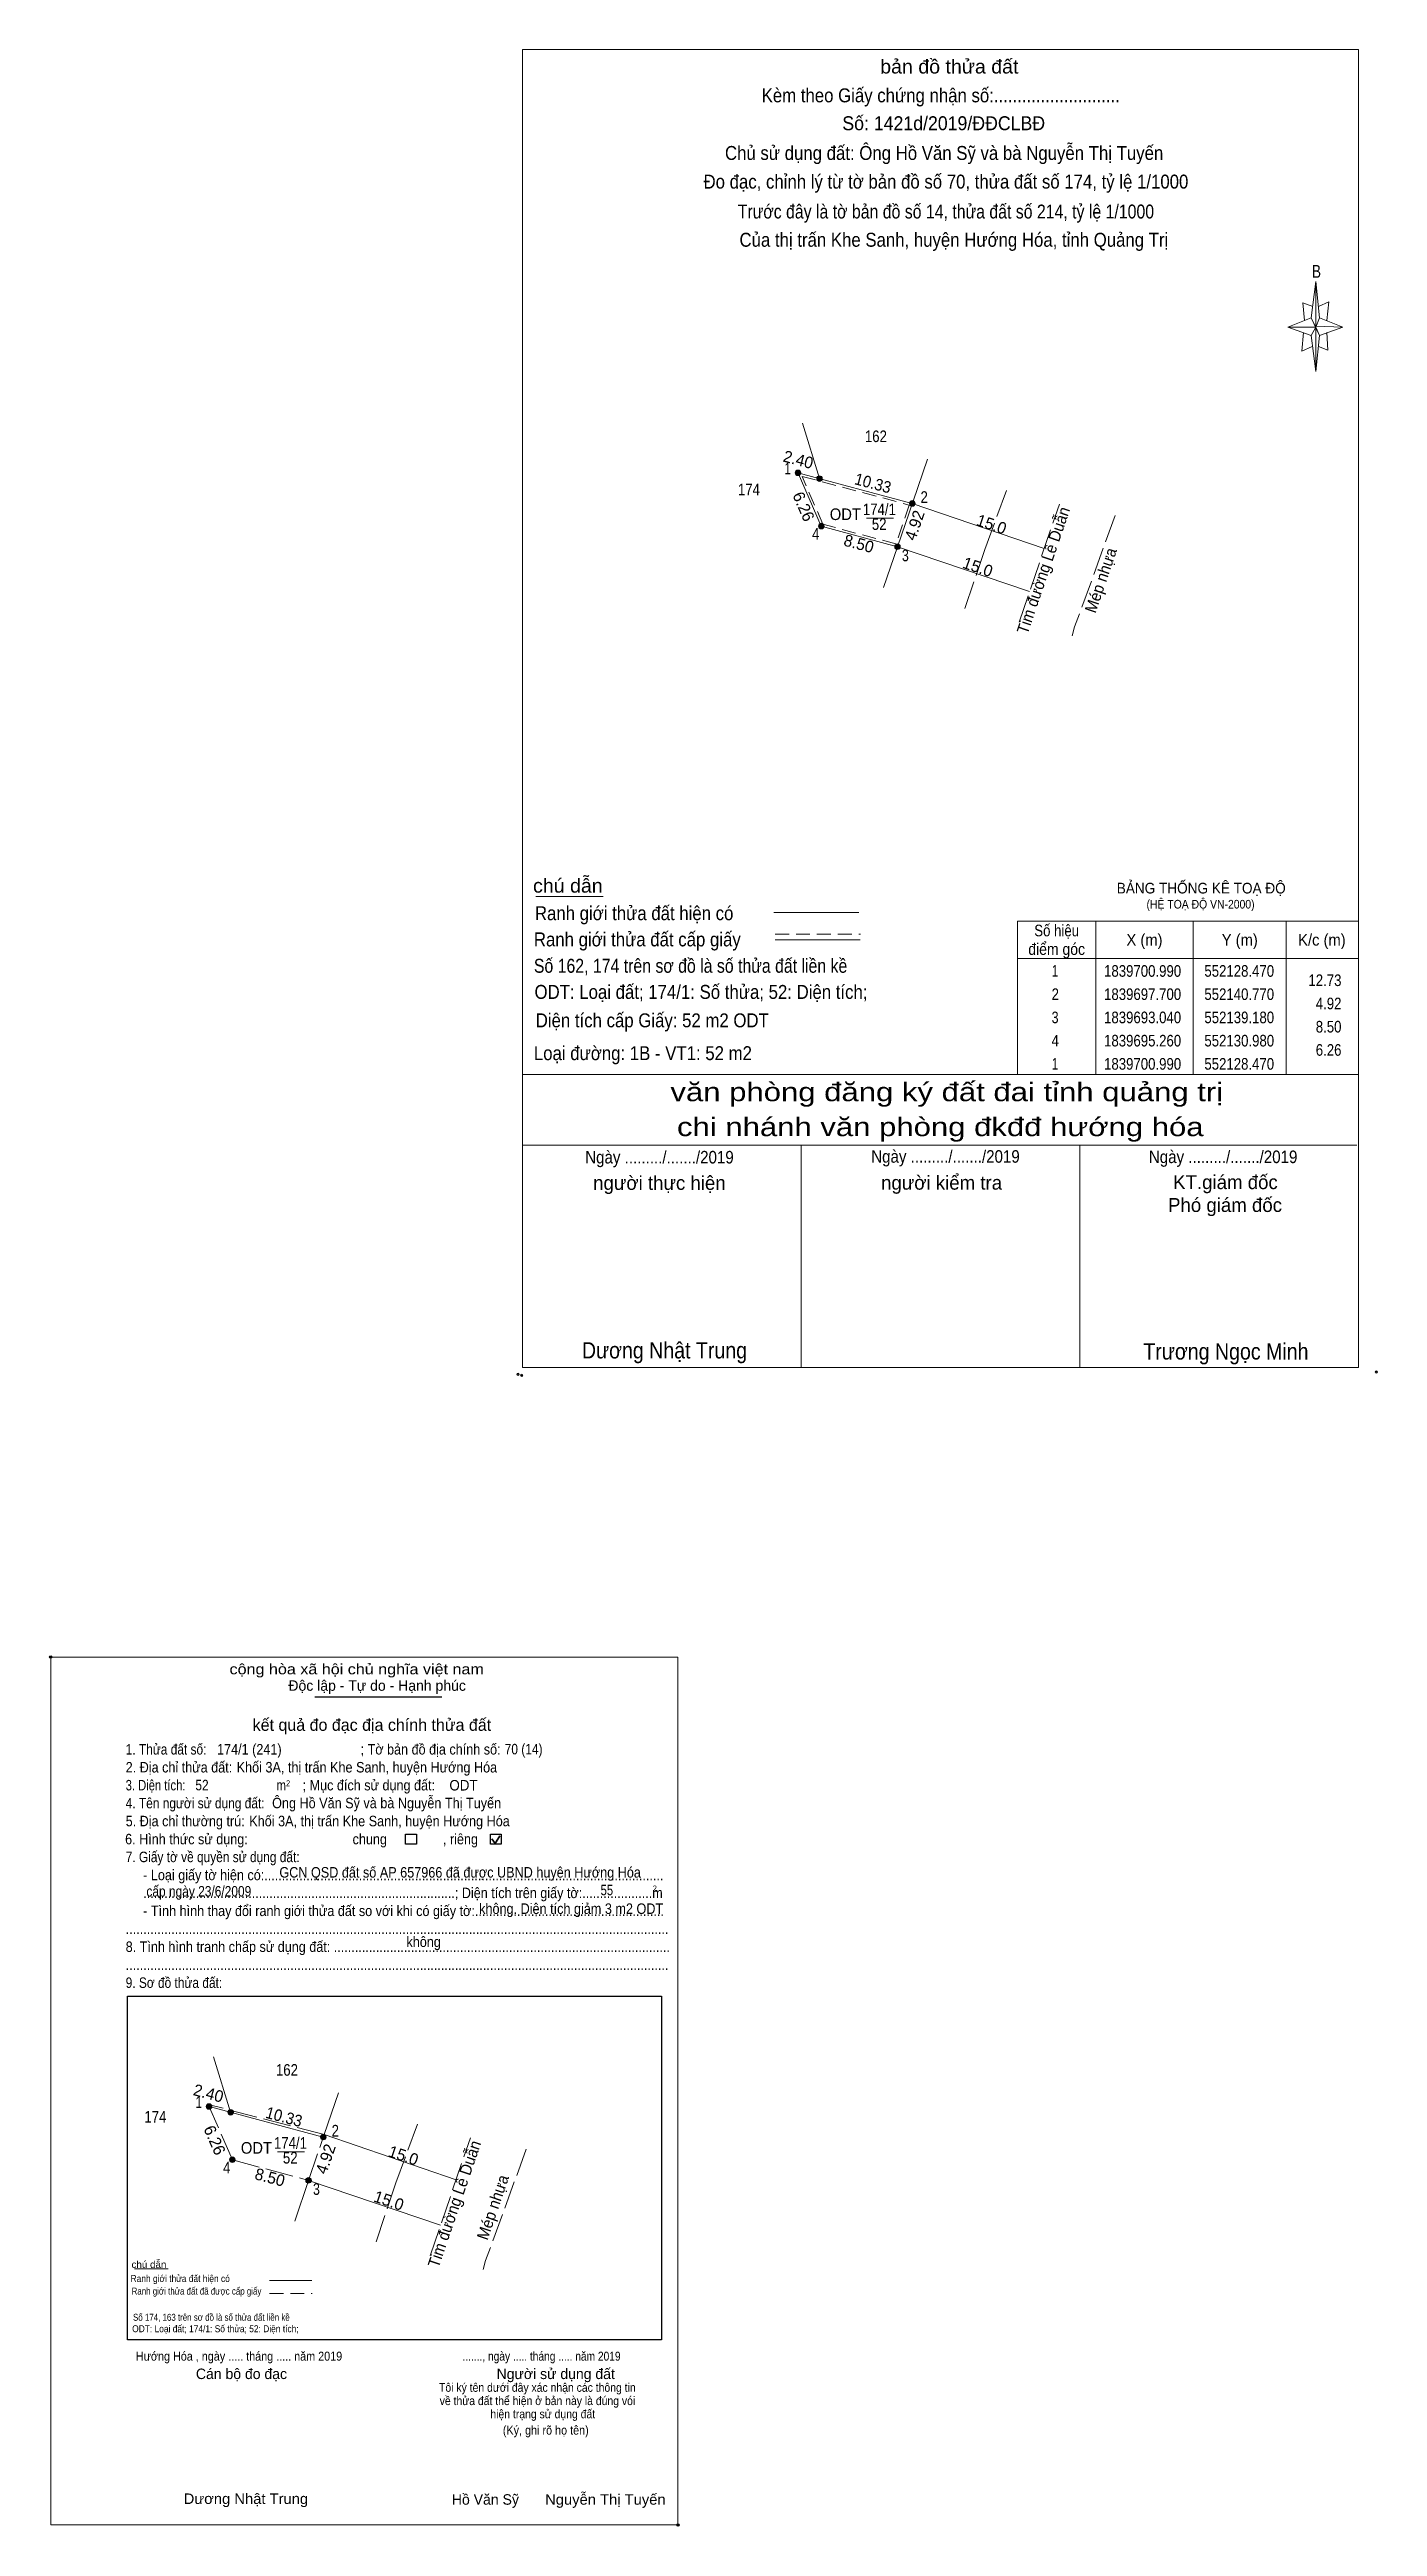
# Model space of a CAD drawing. Header units: metres. Extents: x 552048 to 552191, y 1839480 to 1839747.
import ezdxf
from ezdxf.enums import TextEntityAlignment as Align

# ---------------------------------------------------------------- set-up
doc = ezdxf.new("R2010")
doc.units = ezdxf.units.M
doc.header["$LTSCALE"] = 0.5
doc.header["$PDMODE"] = 32
doc.header["$PDSIZE"] = 0.25
doc.linetypes.add('LONG_DASHED', pattern=[7.5, 6, -1.5])
doc.linetypes.add('MEDIUM_DASHED', pattern=[4.5, 3, -1.5])
for name, color, linetype, lineweight in [('1', 7, 'Continuous', 13), ('17', 7, 'Continuous', 13), ('2', 7, 'Continuous', 25), ('32', 7, 'Continuous', 13), ('5', 7, 'Continuous', 13), ('6', 7, 'Continuous', 13), ('63', 7, 'Continuous', 13)]:
    doc.layers.add(name, color=color, linetype=linetype, lineweight=lineweight)

msp = doc.modelspace()

# ---------------------------------------------------------------- hatches: boundary and pattern name
at = {"layer": '63'}
for points in [[(552128.77, 1839700.99, 1), (552128.17, 1839700.99, 1)], [(552131.09, 1839700.37, 1), (552130.49, 1839700.37, 1)], [(552141.07, 1839697.7, 1), (552140.47, 1839697.7, 1)], [(552131.28, 1839695.26, 1), (552130.68, 1839695.26, 1)], [(552139.48, 1839693.04, 1), (552138.88, 1839693.04, 1)], [(552065.39, 1839525.21, 1), (552064.79, 1839525.21, 1)], [(552067.71, 1839524.59, 1), (552067.11, 1839524.59, 1)], [(552077.69, 1839521.92, 1), (552077.09, 1839521.92, 1)], [(552067.9, 1839519.48, 1), (552067.3, 1839519.48, 1)], [(552076.1, 1839517.26, 1), (552075.5, 1839517.26, 1)]]:
    msp.add_hatch(color=256, dxfattribs=at).paths.add_polyline_path(points)

# ---------------------------------------------------------------- linework, layer by layer
at = {"layer": '1'}
msp.add_line((552130.98, 1839695.26), (552128.37, 1839701.22), dxfattribs=at)
at = {"layer": '1', "linetype": 'LONG_DASHED'}
msp.add_line((552067.6, 1839519.48), (552064.99, 1839525.44), dxfattribs=at)
at = {"layer": '1', "linetype": 'MEDIUM_DASHED'}
msp.add_lwpolyline([(552128.91, 1839700.61), (552140.45, 1839697.53), (552139.02, 1839693.34), (552131.16, 1839695.47)], close=True, dxfattribs=at)
at = {"layer": '17'}
for p, q in [((552100.27, 1839655.41), (552107.51, 1839655.41)), ((552057.08, 1839507.73), (552060.7, 1839507.73))]:
    msp.add_line(p, q, dxfattribs=at)
at = {"layer": '2'}
for p, q in [((552076.48, 1839569.28), (552090.13, 1839569.28)), ((552056.33, 1839537.08), (552113.79, 1839537.08)), ((552113.79, 1839537.08), (552113.79, 1839500.09))]:
    msp.add_line(p, q, dxfattribs=at)
at = {"layer": '2', "lineweight": 35}
for p, q in [((552095.52, 1839554.02), (552095.9, 1839553.52)), ((552095.9, 1839553.52), (552096.37, 1839554.35))]:
    msp.add_line(p, q, dxfattribs=at)
at = {"layer": '2', "lineweight": 13}
msp.add_lwpolyline([(552048.05, 1839573.56), (552115.55, 1839573.56), (552115.55, 1839480.19), (552048.05, 1839480.19)], close=True, dxfattribs=at)
at = {"layer": '2'}
for points in [[(552086.25, 1839554.52), (552087.41, 1839554.52), (552087.41, 1839553.43), (552086.25, 1839553.43)], [(552095.37, 1839554.52), (552096.53, 1839554.52), (552096.53, 1839553.43), (552095.37, 1839553.43)]]:
    msp.add_lwpolyline(points, close=True, dxfattribs=at)
msp.add_lwpolyline([(552113.79, 1839500.09), (552056.33, 1839500.09), (552056.33, 1839537.08)], dxfattribs=at)
for p in [(552048.05, 1839573.56), (552115.55, 1839480.19)]:
    msp.add_point(p, dxfattribs=at)
at = {"layer": '32'}
for p, q in [((552128.95, 1839706.32), (552130.79, 1839700.37)), ((552140.86, 1839697.96), (552142.4, 1839702.47)), ((552128.47, 1839700.99), (552140.77, 1839697.7)), ((552137.69, 1839688.65), (552139.18, 1839693.04)), ((552065.57, 1839530.54), (552067.41, 1839524.59)), ((552077.48, 1839522.18), (552079.02, 1839526.69)), ((552065.09, 1839525.21), (552077.39, 1839521.92)), ((552074.31, 1839512.87), (552075.8, 1839517.26))]:
    msp.add_line(p, q, dxfattribs=at)
at = {"layer": '32', "linetype": 'LONG_DASHED'}
for p, q in [((552152.27, 1839684.92), (552156.6, 1839697.63)), ((552088.89, 1839509.14), (552093.22, 1839521.85))]:
    msp.add_line(p, q, dxfattribs=at)
at = {"layer": '32'}
msp.add_lwpolyline([(552130.98, 1839695.26), (552139.18, 1839693.04), (552140.86, 1839697.96)], dxfattribs=at)
at = {"layer": '32', "linetype": 'LONG_DASHED'}
for points in [[(552146.44, 1839686.41), (552148.58, 1839692.76), (552150.95, 1839699.21)], [(552162.61, 1839696.4), (552158.24, 1839684.41), (552157.97, 1839683.46)], [(552067.6, 1839519.48), (552075.8, 1839517.26), (552077.48, 1839522.18), (552064.99, 1839525.44)], [(552083.06, 1839510.63), (552085.2, 1839516.98), (552087.57, 1839523.43)], [(552099.23, 1839520.62), (552094.86, 1839508.63), (552094.59, 1839507.68)]]:
    msp.add_lwpolyline(points, dxfattribs=at)
at = {"layer": '5'}
for p, q in [((552183.69, 1839717.68), (552184.19, 1839721.58)), ((552183.69, 1839715.78), (552181.19, 1839716.68)), ((552184.59, 1839715.78), (552184.19, 1839711.88)), ((552184.59, 1839717.68), (552187.09, 1839716.68)), ((552185.39, 1839716.08), (552185.49, 1839714.18)), ((552185.49, 1839714.18), (552184.49, 1839714.58)), ((552098.81, 1839636.24), (552188.81, 1839636.24)), ((552098.81, 1839628.64), (552188.61, 1839628.64)), ((552098.81, 1839628.64), (552188.61, 1839628.64)), ((552098.81, 1839628.64), (552188.61, 1839628.64)), ((552128.81, 1839604.74), (552128.81, 1839628.64)), ((552158.81, 1839604.74), (552158.81, 1839628.64))]:
    msp.add_line(p, q, dxfattribs=at)
for points in [[(552098.81, 1839746.54), (552188.81, 1839746.54), (552188.81, 1839604.74), (552098.81, 1839604.74)], [(552184.19, 1839721.58), (552184.59, 1839717.68), (552184.19, 1839716.68)], [(552184.19, 1839716.68), (552181.19, 1839716.68), (552183.69, 1839717.68), (552184.59, 1839715.78), (552187.09, 1839716.68), (552184.19, 1839716.78)], [(552184.19, 1839716.68), (552184.19, 1839711.88), (552183.69, 1839715.78)]]:
    msp.add_lwpolyline(points, close=True, dxfattribs=at)
for points in [[(552183.89, 1839718.88), (552182.79, 1839719.28), (552182.99, 1839717.38)], [(552184.49, 1839718.88), (552185.59, 1839719.38), (552185.39, 1839717.38)], [(552184.19, 1839716.68), (552183.69, 1839717.68), (552181.19, 1839716.68)], [(552182.89, 1839716.08), (552182.69, 1839714.08), (552183.79, 1839714.58)], [(552184.19, 1839716.68), (552184.59, 1839715.78), (552187.09, 1839716.68)], [(552188.81, 1839604.74), (552098.81, 1839604.74), (552098.81, 1839628.64)]]:
    msp.add_lwpolyline(points, dxfattribs=at)
for p in [(552098.35, 1839603.98), (552098.75, 1839603.9)]:
    msp.add_point(p, dxfattribs=at)
at = {"layer": '6'}
for p, q in [((552125.87, 1839653.67), (552135.01, 1839653.67)), ((552126.01, 1839650.74), (552135.15, 1839650.74)), ((552071.59, 1839506.5), (552076.16, 1839506.5))]:
    msp.add_line(p, q, dxfattribs=at)
at = {"layer": '6', "linetype": 'MEDIUM_DASHED'}
for p, q in [((552126.01, 1839651.36), (552135.21, 1839651.36)), ((552071.59, 1839505.1), (552076.19, 1839505.1))]:
    msp.add_line(p, q, dxfattribs=at)
at = {"layer": '6'}
msp.add_point((552190.71, 1839604.24), dxfattribs=at)
at = {"layer": '63'}
for p, q in [((552154.97, 1839692.85), (552140.77, 1839697.7)), ((552135.84, 1839696.12), (552138.76, 1839696.12)), ((552153.39, 1839688.22), (552139.18, 1839693.04)), ((552160.51, 1839652.74), (552160.51, 1839636.24)), ((552171.01, 1839652.74), (552171.01, 1839636.24)), ((552181.01, 1839652.74), (552181.01, 1839636.24)), ((552152.11, 1839648.74), (552188.81, 1839648.74)), ((552091.68, 1839517.33), (552077.48, 1839522.18)), ((552072.46, 1839520.34), (552075.38, 1839520.34)), ((552090.01, 1839512.44), (552075.8, 1839517.26))]:
    msp.add_line(p, q, dxfattribs=at)
msp.add_lwpolyline([(552152.11, 1839652.74), (552188.81, 1839652.74), (552188.81, 1839636.24), (552152.11, 1839636.24)], close=True, dxfattribs=at)
for centre in [(552128.47, 1839700.99), (552130.79, 1839700.37), (552140.77, 1839697.7), (552130.98, 1839695.26), (552139.18, 1839693.04), (552065.09, 1839525.21), (552067.41, 1839524.59), (552077.39, 1839521.92), (552067.6, 1839519.48), (552075.8, 1839517.26)]:
    msp.add_circle(centre, 0.3, dxfattribs=at)

# ---------------------------------------------------------------- texts
at = {"layer": '1'}
for s, width, p in [('162', 0.85, (552136.855, 1839704.3)), ('174', 0.85, (552123.19, 1839698.57)), ('ODT', 0.95, (552133.57, 1839695.91)), ('174/1', 0.85, (552137.23, 1839696.44)), ('52', 0.85, (552137.21, 1839694.85)), ('162', 0.85, (552073.475, 1839528.52)), ('174', 0.85, (552059.32, 1839523.48)), ('ODT', 0.95, (552070.19, 1839520.13)), ('174/1', 0.85, (552073.85, 1839520.66)), ('52', 0.85, (552073.83, 1839519.07))]:
    msp.add_text(s, height=1.25, dxfattribs=dict(at, width=width)).set_placement(p, align=Align.CENTER)
for s, height, width, p in [('BẢNG THỐNG KÊ TOẠ ĐỘ ', 1.15, 0.95, (552162.78, 1839655.73)), ('(HỆ TOẠ ĐỘ VN-2000)', 0.93, 0.9, (552165.98, 1839654.11))]:
    msp.add_text(s, height=height, dxfattribs=dict(at, width=width)).set_placement(p)
at = {"layer": '2'}
for s, height, width, p in [('cộng hòa xã hội chủ nghĩa việt nam', 1.127, 1.15, (552067.3, 1839571.71)), ('1. Thửa đất số:', 1.127, 0.85, (552056.12, 1839563.08)), ('174/1 (241)', 1.13, 0.9, (552065.95, 1839563.08)), ('; Tờ bản đồ địa chính số:', 1.127, 0.9, (552081.4, 1839563.08)), ('70 (14)', 1.13, 0.85, (552096.91, 1839563.1)), ('2. Địa chỉ thửa đất:', 1.127, 0.9, (552056.12, 1839561.15)), ('Khối 3A, thị trấn Khe Sanh, huyện Hướng Hóa', 1.13, 0.9, (552068.06, 1839561.15)), ('4. Tên người sử dụng đất:', 1.127, 0.85, (552056.12, 1839557.29)), ('3. Diện tích:', 1.127, 0.8, (552056.12, 1839559.22)), ('52', 1.13, 0.85, (552063.62, 1839559.23)), ('Ông Hồ Văn Sỹ và bà Nguyễn Thị Tuyến', 1.13, 0.9, (552071.88, 1839557.3)), ('m', 1.127, 0.8, (552072.36, 1839559.22)), ('2', 0.6438, 0.8, (552073.38, 1839559.67)), ('; Mục đích sử dụng đất:', 1.127, 0.9, (552075.16, 1839559.22)), ('ODT', 1.13, 0.95, (552090.96, 1839559.21)), ('5. Địa chỉ thường trú:', 1.127, 0.9, (552056.12, 1839555.36)), ('Khối 3A, thị trấn Khe Sanh, huyện Hướng Hóa', 1.13, 0.9, (552069.42, 1839555.36)), ('6. Hình thức sử dụng:', 1.127, 0.9, (552056.06, 1839553.42)), ('chung                , riêng', 1.127, 0.9, (552080.54, 1839553.42)), ('7. Giấy tờ về quyền sử dụng đất:', 1.127, 0.85, (552056.12, 1839551.5)), ('     - Loại giấy tờ hiện có:..................................................................................................................', 1.127, 0.9, (552056.12, 1839549.56)), ('GCN QSD đất số AP 657966 đã được UBND huyện Hướng Hóa', 1.13, 0.9, (552072.66, 1839549.84)), ('     .........................................................................................; Diện tích trên giấy tờ:....................m', 1.127, 0.9, (552056.12, 1839547.63)), ('cấp ngày 23/6/2009', 1.13, 0.85, (552058.35, 1839547.8)), ('55', 1.13, 0.8, (552107.23, 1839547.94)), ('2', 0.6438, 0.8, (552112.85, 1839548.34)), ('     - Tình hình thay đổi ranh giới thửa đất so với khi có giấy tờ:......................................................', 1.127, 0.9, (552056.12, 1839545.7)), ('không. Diện tích giảm 3 m2 ODT', 1.13, 0.9, (552094.16, 1839545.93)), ('8. Tình hình tranh chấp sử dụng đất: ................................................................................................', 1.127, 0.9, (552056.12, 1839541.84)), ('...........................................................................................................................................................', 1.127, 0.9, (552056.12, 1839543.77)), ('không', 1.127, 0.9, (552086.34, 1839542.37)), ('...........................................................................................................................................................', 1.127, 0.9, (552056.12, 1839539.9)), ('9. Sơ đồ thửa đất:', 1.127, 0.85, (552056.12, 1839537.97)), ('Hướng Hóa , ngày ..... tháng ..... năm 2019', 0.965, 0.9, (552057.22, 1839497.86)), ('......., ngày ..... tháng ..... năm 2019', 0.965, 0.85, (552092.37, 1839497.86)), ('(Ký, ghi rõ họ tên)', 0.9658, 0.9, (552096.71, 1839489.9)), ('Nguyễn Thị Tuyến', 1.13, 1.05, (552101.26, 1839482.36)), ('Dương Nhật Trung', 1.13, 1.05, (552062.36, 1839482.44))]:
    msp.add_text(s, height=height, dxfattribs=dict(at, width=width)).set_placement(p)
for s, height, p in [('Độc lập - Tự do - Hạnh phúc', 1.127, (552073.63, 1839569.94)), ('Cán bộ đo đạc', 1.127, (552063.68, 1839495.88)), ('Người sử dụng đất', 1.127, (552096.04, 1839495.88)), ('Hồ Văn Sỹ', 1.13, (552091.22, 1839482.36))]:
    msp.add_text(s, height=height, dxfattribs=at).set_placement(p)
for s, height, p in [('kết quả đo đạc địa chính thửa đất', 1.288, (552082.62, 1839565.63)), ('.', 0.322, (552115.5493, 1839480.02))]:
    msp.add_text(s, height=height, dxfattribs=at).set_placement(p, align=Align.CENTER)
at = {"layer": '2', "width": 0.9}
for s, p in [('Tôi ký tên dưới đây xác nhận các thông tin', (552100.425, 1839494.51)), ('về thửa đất thể hiện ở bản này là đúng vói', (552100.435, 1839493.08)), ('hiện trạng sử dụng đất', (552101.005, 1839491.66))]:
    msp.add_text(s, height=0.9308, dxfattribs=at).set_placement(p, align=Align.CENTER)
at = {"layer": '5'}
for s, height, width, p in [('bản đồ thửa đất', 1.5, 1.05, (552144.76, 1839743.96)), ('Kèm theo Giấy chứng nhận số:...........................', 1.5, 0.9, (552143.83, 1839740.86)), ('Số: 1421d/2019/ĐĐCLBĐ', 1.5, 0.95, (552144.155, 1839737.86)), ('Chủ sử dụng đất: Ông Hồ Văn Sỹ và bà Nguyễn Thị Tuyến', 1.5, 0.9, (552144.2, 1839734.66)), ('Đo đạc, chỉnh lý từ tờ bản đồ số 70, thửa đất số 174, tỷ lệ 1/1000 ', 1.5, 0.9, (552144.645, 1839731.58)), ('Trước đây là tờ bản đồ số 14, thửa đất số 214, tỷ lệ 1/1000 ', 1.5, 0.85, (552144.63, 1839728.36)), ('Của thị trấn Khe Sanh, huyện Hướng Hóa, tỉnh Quảng Trị', 1.5, 0.9, (552145.25, 1839725.32)), ('B', 1.378, 0.8, (552184.27, 1839721.98)), ('văn phòng đăng ký đất đai tỉnh quảng trị', 2, 1.25, (552144.485, 1839633.38)), ('chi nhánh văn phòng đkđđ hướng hóa', 2, 1.25, (552143.785, 1839629.62)), ('Ngày ........./......./2019', 1.35, 0.9, (552113.565, 1839626.68)), ('Ngày ........./......./2019', 1.35, 0.9, (552144.345, 1839626.76)), ('Ngày ........./......./2019', 1.35, 0.9, (552174.225, 1839626.72)), ('Dương Nhật Trung', 1.75, 0.9, (552114.105, 1839605.7)), ('Trương Ngọc Minh', 1.75, 0.9, (552174.525, 1839605.58))]:
    msp.add_text(s, height=height, dxfattribs=dict(at, width=width)).set_placement(p, align=Align.CENTER)
for s, p in [('người thực hiện', (552113.56, 1839623.84)), ('người kiểm tra', (552143.925, 1839623.86)), ('KT.giám đốc', (552174.475, 1839623.92)), ('Phó giám đốc', (552174.43, 1839621.46))]:
    msp.add_text(s, height=1.5, dxfattribs=at).set_placement(p, align=Align.CENTER)
at = {"layer": '6'}
for s, height, width, p in [('chú dẫn', 1.5, 1.05, (552099.96, 1839655.82)), ('Ranh giới thửa đất hiện có ', 1.5, 0.9, (552100.16, 1839652.86)), ('Ranh giới thửa đất cấp giấy', 1.5, 0.9, (552100.05, 1839650.04)), ('Số 162, 174 trên sơ đồ là số thửa đất liền kề', 1.5, 0.85, (552100.05, 1839647.2)), ('ODT: Loại đất; 174/1: Số thửa; 52: Diện tích;', 1.5, 0.9, (552100.12, 1839644.39)), ('Diện tích cấp Giấy: 52 m2 ODT', 1.5, 0.9, (552100.25, 1839641.33)), ('Loại đường: 1B - VT1: 52 m2', 1.5, 0.9, (552100.05, 1839637.8)), ('chú dẫn', 0.75, 1.05, (552056.75, 1839507.84)), ('Ranh giới thửa đất hiện có ', 0.75, 0.9, (552056.65, 1839506.32)), ('Ranh giới thửa đất đã được cấp giấy', 0.75, 0.85, (552056.76, 1839504.97)), ('Số 174, 163 trên sơ đồ là số thửa đất liền kề', 0.75, 0.85, (552056.91, 1839502.15)), ('ODT: Loại đất; 174/1: Số thửa; 52: Diện tích;', 0.75, 0.9, (552056.82, 1839500.92))]:
    msp.add_text(s, height=height, dxfattribs=dict(at, width=width)).set_placement(p)
at = {"layer": '63'}
for s, rotation, p in [('2.40', 345.025, (552128.3485, 1839701.8138)), ('6.26', 293.656, (552128.5021, 1839697.1158)), ('4.92', 71.16, (552141.6114, 1839695.1482)), ('8.50', 344.851, (552134.8617, 1839692.768)), ('15.0', 341.142, (552149.103, 1839694.8664)), ('15.0', 341.263, (552147.6242, 1839690.2696)), ('2.40', 345.025, (552064.8685, 1839526.0338)), ('6.26', 293.656, (552065.1221, 1839521.3358)), ('4.92', 71.16, (552078.2314, 1839519.3682)), ('8.50', 344.851, (552071.4817, 1839516.988)), ('15.0', 341.142, (552085.813, 1839519.3464)), ('15.0', 341.263, (552084.2442, 1839514.4896))]:
    msp.add_text(s, height=1.25, rotation=rotation, dxfattribs=at).set_placement(p, align=Align.CENTER)
for s, width, p in [(' 1', 0.75, (552127.72, 1839700.83)), (' 2', 0.85, (552142.45, 1839697.76)), (' 4', 0.85, (552130.78, 1839693.8)), (' 3', 0.8, (552140.4, 1839691.48)), ('12.73', 0.85, (552186.96, 1839645.77)), ('4.92', 0.85, (552186.96, 1839643.27)), ('8.50', 0.85, (552186.96, 1839640.77)), ('6.26', 0.85, (552186.96, 1839638.27)), (' 1', 0.75, (552064.34, 1839525.05)), (' 2', 0.85, (552079.07, 1839521.98)), (' 4', 0.85, (552067.4, 1839518.02)), (' 3', 0.8, (552077.02, 1839515.7))]:
    msp.add_text(s, height=1.25, dxfattribs=dict(at, width=width)).set_placement(p, align=Align.RIGHT)
at = {"layer": '63', "width": 0.95}
for s, rotation, p in [('10.33', 345.025, (552136.3835, 1839699.2762)), ('Tim đường Lê Duẫn', 71.187, (552155.4719, 1839690.3035)), ('Mép nhựa', 71.187, (552161.6537, 1839689.2385)), ('10.33', 345.025, (552073.0035, 1839523.4962)), ('Tim đường Lê Duẫn', 71.187, (552092.0919, 1839514.5235)), ('Mép nhựa', 71.187, (552096.2237, 1839514.1685))]:
    msp.add_text(s, height=1.25, rotation=rotation, dxfattribs=at).set_placement(p, align=Align.CENTER)
at = {"layer": '63'}
for s, width, p in [('Số hiệu', 0.85, (552156.31, 1839651.12)), ('điểm góc', 0.9, (552156.31, 1839649.12)), ('X (m)', 0.95, (552165.76, 1839650.12)), ('Y (m)', 0.95, (552176.015, 1839650.12)), ('K/c (m)', 0.95, (552184.855, 1839650.12)), (' 1', 0.75, (552155.96, 1839646.77)), ('1839700.990', 0.85, (552165.56, 1839646.77)), ('552128.470', 0.85, (552175.96, 1839646.77)), (' 2', 0.85, (552155.965, 1839644.27)), ('1839697.700', 0.85, (552165.56, 1839644.27)), ('552140.770', 0.85, (552175.96, 1839644.27)), (' 3', 0.8, (552155.955, 1839641.77)), ('1839693.040', 0.85, (552165.56, 1839641.77)), ('552139.180', 0.85, (552175.96, 1839641.77)), (' 4', 0.85, (552155.96, 1839639.27)), ('1839695.260', 0.85, (552165.56, 1839639.27)), ('552130.980', 0.85, (552175.96, 1839639.27)), (' 1', 0.75, (552155.96, 1839636.77)), ('1839700.990', 0.85, (552165.56, 1839636.77)), ('552128.470', 0.85, (552175.96, 1839636.77))]:
    msp.add_text(s, height=1.25, dxfattribs=dict(at, width=width)).set_placement(p, align=Align.CENTER)

doc.saveas('drawing.dxf')
